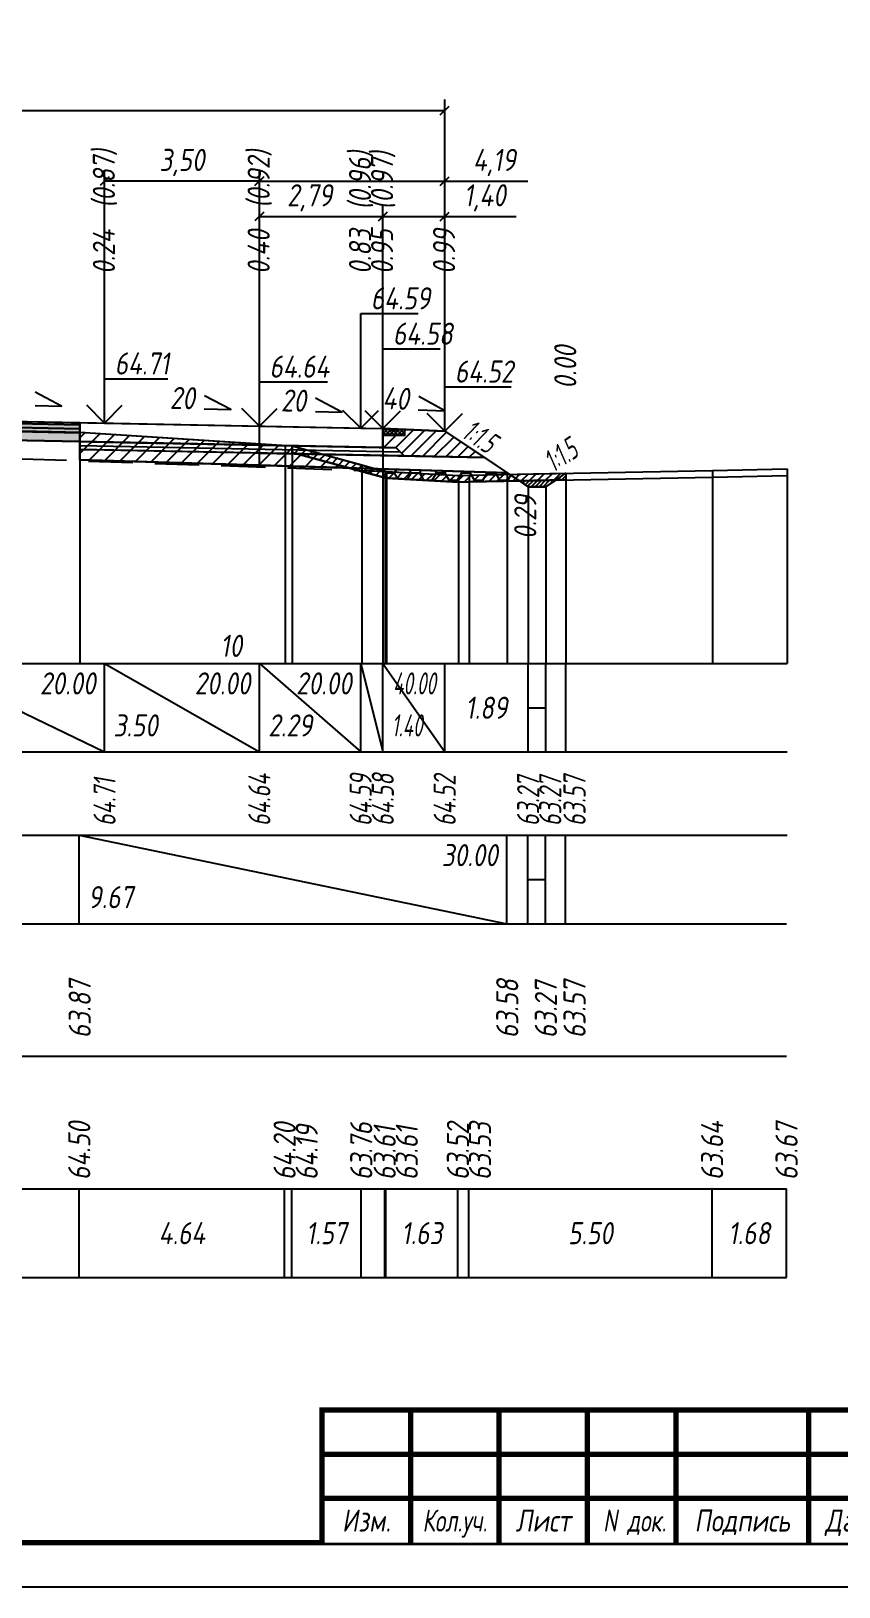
# Model space of a CAD drawing. Extents: x -717 to 1451, y -133302 to 233.
# Drawn here: x 167.1 to 258.4, y -42430.4 to -42254.5 of the extents above; entities that cross this region are included whole.
import ezdxf
from ezdxf.enums import TextEntityAlignment as Align

# ---------------------------------------------------------------- set-up
doc = ezdxf.new("R2010")
doc.units = 0
doc.linetypes.add('штриховая', pattern=[0.75, 0.5, -0.25])
for name, color, linetype in [('Зарамочное оформление', 7, 'Continuous'), ('Интерполированный поперечник', 2, 'Continuous'), ('Код_510', 7, 'Continuous'), ('Код_514', 1, 'Continuous'), ('Код_516', 1, 'Continuous'), ('Контур_0', 7, 'Continuous'), ('Контур_2521', 7, 'Continuous'), ('Контур_2564', 7, 'Continuous'), ('Контур_2660', 7, 'Continuous'), ('Контур_2665', 7, 'Continuous'), ('Контур_400', 7, 'Continuous'), ('Контур_508', 7, 'Continuous'), ('Контур_512', 7, 'Continuous'), ('Контур_513', 7, 'Continuous'), ('Контур_818', 7, 'Continuous'), ('Красный поперечник', 1, 'Continuous'), ('Объём_2501', 7, 'Continuous'), ('Объём_2564', 7, 'Continuous'), ('Объём_2650', 7, 'Continuous'), ('Объём_2660', 7, 'Continuous'), ('Объём_2661', 7, 'Continuous'), ('Объём_2663', 7, 'Continuous'), ('Объём_2664', 7, 'Continuous'), ('Объём_2665', 7, 'Continuous'), ('Объём_2666', 7, 'Continuous'), ('Объём_2753', 7, 'Continuous'), ('Откосы', 7, 'Continuous'), ('Отметки покрытия', 7, 'Continuous'), ('Рабочие отметки', 7, 'Continuous'), ('Рабочие отметки доп.', 7, 'Continuous'), ('Слои выравнивания', 7, 'Continuous'), ('Таблица', 7, 'Continuous'), ('Уклоны проезжей части', 7, 'Continuous'), ('Черный поперечник', 3, 'Continuous')]:
    doc.layers.add(name, color=color, linetype=linetype)
for name, color, linetype, true_color in [('Контур_2540', 2, 'Continuous', 0xffff00), ('Контур_2560', 2, 'Continuous', 0xffff00), ('Контур_2561', 7, 'Continuous', 0xff8040), ('Контур_2562', 3, 'Continuous', 0x00ff00), ('Контур_2563', 7, 'Continuous', 0xff8000), ('Контур_2570', 7, 'Continuous', 0x80ff00), ('Контур_2725', 7, 'Continuous', 0x323232), ('Контур_2736', 4, 'Continuous', 0x00ffff), ('Контур_2737', 4, 'Continuous', 0x00ffff), ('Контур_2738', 4, 'Continuous', 0x00ffff), ('Контур_2739', 4, 'Continuous', 0x00ffff), ('Контур_2741', 4, 'Continuous', 0x00ffff), ('Контур_2742', 4, 'Continuous', 0x00ffff), ('Контур_2743', 4, 'Continuous', 0x00ffff), ('Контур_2744', 7, 'Continuous', 0xa4ffff), ('Контур_2745', 7, 'Continuous', 0xa4ffff), ('Контур_2747', 4, 'Continuous', 0x00ffff), ('Контур_2748', 4, 'Continuous', 0x00ffff), ('Контур_2749', 4, 'Continuous', 0x00ffff), ('Контур_2750', 4, 'Continuous', 0x00ffff), ('Контур_2751', 4, 'Continuous', 0x00ffff), ('Контур_2752', 4, 'Continuous', 0x00ffff), ('Контур_2760', 7, 'Continuous', 0x323232), ('Контур_2761', 7, 'Continuous', 0x323232), ('Контур_2762', 7, 'Continuous', 0x323232), ('Контур_2763', 7, 'Continuous', 0x323232), ('Контур_402', 7, 'Continuous', 0xff6464), ('Контур_703', 4, 'Continuous', 0x00ffff), ('Контур_705', 4, 'Continuous', 0x00ffff), ('Контур_707', 4, 'Continuous', 0x00ffff), ('Контур_720', 131, 'Continuous', 0xaaffff), ('Объём_2500', 7, 'Continuous', 0xc0c0c0), ('Объём_2520', 7, 'Continuous', 0x80ffff), ('Объём_2540', 2, 'Continuous', 0xffff00), ('Объём_2560', 2, 'Continuous', 0xffff00), ('Объём_2561', 7, 'Continuous', 0xff8040), ('Объём_2562', 3, 'Continuous', 0x00ff00), ('Объём_2563', 7, 'Continuous', 0xff8000), ('Объём_2570', 7, 'Continuous', 0x80ff00), ('Объём_2600', 7, 'Continuous', 0x808000), ('Объём_2620', 2, 'Continuous', 0xffff00), ('Объём_2746', 2, 'Continuous', 0xffff00)]:
    doc.layers.add(name, color=color, linetype=linetype, true_color=true_color)
doc.styles.get("Standard").update_dxf_attribs({"font": 'txt', "height": 2.5})
doc.styles.add('М', font='romand.shx', dxfattribs={"width": 0.8, "oblique": 10, "height": 2.5})
doc.dimstyles.new('ISO-25', dxfattribs={"dimtxt": 2.5, "dimasz": 2.5, "dimexe": 1.25, "dimexo": 0.625, "dimtad": 1, "dimtxsty": 'Standard', "dimcen": 2.5, "dimadec": 0, "dimazin": 0, "dimtfac": 1, "dimtmove": 0, "dimatfit": 3, "dimfxl": 1, "dimarcsym": 0})

# ---------------------------------------------------------------- blocks, each defined once
blk = doc.blocks.new('_Oblique')
at = {"color": 0, "linetype": 'ByBlock', "lineweight": -2}
blk.add_line((-0.5, -0.5), (0.5, 0.5), dxfattribs=at)
blk = doc.blocks.new('*D986')
at = {"color": 0, "lineweight": -2, "transparency": 16777216}
for p, q in [((206.81, -42298.87), (206.81, -42274.2)), ((213.81, -42299.15), (213.81, -42274.2)), ((206.81, -42275.45), (213.81, -42275.45)), ((213.81, -42275.45), (221.89, -42275.45))]:
    blk.add_line(p, q, dxfattribs=at)
at = {"layer": 'Defpoints', "color": 0, "transparency": 16777216}
for p in [(213.81, -42275.45), (206.81, -42299.49), (213.81, -42299.77)]:
    blk.add_point(p, dxfattribs=at)
at = {"color": 0, "lineweight": -2, "transparency": 16777216, "rotation": 180}
blk.add_blockref('_Oblique', (206.81, -42275.45), dxfattribs=at)
at = {"color": 0, "lineweight": -2, "transparency": 16777216}
blk.add_blockref('_Oblique', (213.81, -42275.45), dxfattribs=at)
at = {"color": 0, "transparency": 16777216, "insert": (218.35, -42273.34), "char_height": 2.5, "width": 8.75, "attachment_point": 5, "style": 'М'}
blk.add_mtext('1,40', dxfattribs=at)
blk = doc.blocks.new('*D988')
at = {"color": 0, "lineweight": -2, "transparency": 16777216}
for p, q in [((192.86, -42298.59), (192.86, -42274.2)), ((206.81, -42298.87), (206.81, -42274.2)), ((192.86, -42275.45), (206.81, -42275.45))]:
    blk.add_line(p, q, dxfattribs=at)
at = {"layer": 'Defpoints', "color": 0, "transparency": 16777216}
for p in [(206.81, -42275.45), (192.86, -42299.21), (206.81, -42299.49)]:
    blk.add_point(p, dxfattribs=at)
at = {"color": 0, "lineweight": -2, "transparency": 16777216, "rotation": 180}
blk.add_blockref('_Oblique', (192.86, -42275.45), dxfattribs=at)
at = {"color": 0, "lineweight": -2, "transparency": 16777216}
blk.add_blockref('_Oblique', (206.81, -42275.45), dxfattribs=at)
at = {"color": 0, "transparency": 16777216, "insert": (198.55, -42273.34), "char_height": 2.5, "width": 10, "attachment_point": 5, "style": 'М'}
blk.add_mtext('2,79', dxfattribs=at)
blk = doc.blocks.new('*D990')
at = {"color": 0, "lineweight": -2, "transparency": 16777216}
for p, q in [((175.36, -42298.24), (175.36, -42270.2)), ((192.86, -42298.59), (192.86, -42270.2)), ((192.86, -42271.45), (175.36, -42271.45))]:
    blk.add_line(p, q, dxfattribs=at)
at = {"layer": 'Defpoints', "color": 0, "transparency": 16777216}
for p in [(175.36, -42271.45), (175.36, -42298.86), (192.86, -42299.21)]:
    blk.add_point(p, dxfattribs=at)
at = {"color": 0, "lineweight": -2, "transparency": 16777216, "rotation": 180}
blk.add_blockref('_Oblique', (175.36, -42271.45), dxfattribs=at)
at = {"color": 0, "lineweight": -2, "transparency": 16777216}
blk.add_blockref('_Oblique', (192.86, -42271.45), dxfattribs=at)
at = {"color": 0, "transparency": 16777216, "insert": (184.11, -42269.34), "char_height": 2.5, "width": 9.5833, "attachment_point": 5, "style": 'М'}
blk.add_mtext('3,50', dxfattribs=at)
blk = doc.blocks.new('*D991')
at = {"color": 0, "lineweight": -2, "transparency": 16777216}
for p, q in [((192.86, -42298.59), (192.86, -42270.2)), ((213.81, -42299.15), (213.81, -42270.2)), ((192.86, -42271.45), (213.81, -42271.45)), ((213.81, -42271.45), (223.2, -42271.45))]:
    blk.add_line(p, q, dxfattribs=at)
at = {"layer": 'Defpoints', "color": 0, "transparency": 16777216}
for p in [(192.86, -42271.45), (192.86, -42299.21), (213.81, -42299.77)]:
    blk.add_point(p, dxfattribs=at)
at = {"color": 0, "lineweight": -2, "transparency": 16777216, "rotation": 180}
blk.add_blockref('_Oblique', (192.86, -42271.45), dxfattribs=at)
at = {"color": 0, "lineweight": -2, "transparency": 16777216}
blk.add_blockref('_Oblique', (213.81, -42271.45), dxfattribs=at)
at = {"color": 0, "transparency": 16777216, "insert": (219.43, -42269.34), "char_height": 2.5, "width": 9.1667, "attachment_point": 5, "style": 'М'}
blk.add_mtext('4,19', dxfattribs=at)
blk = doc.blocks.new('*D993')
at = {"color": 0, "lineweight": -2, "transparency": 16777216}
for p, q in [((106.86, -42298.92), (106.86, -42262.2)), ((213.81, -42299.15), (213.81, -42262.2)), ((106.86, -42263.45), (213.81, -42263.45))]:
    blk.add_line(p, q, dxfattribs=at)
at = {"layer": 'Defpoints', "color": 0, "transparency": 16777216}
for p in [(213.81, -42263.45), (106.86, -42299.54), (213.81, -42299.77)]:
    blk.add_point(p, dxfattribs=at)
at = {"color": 0, "lineweight": -2, "transparency": 16777216, "rotation": 180}
blk.add_blockref('_Oblique', (106.86, -42263.45), dxfattribs=at)
at = {"color": 0, "lineweight": -2, "transparency": 16777216}
blk.add_blockref('_Oblique', (213.81, -42263.45), dxfattribs=at)
at = {"color": 0, "transparency": 16777216, "insert": (160.33, -42261.34), "char_height": 2.5, "width": 11.6667, "attachment_point": 5, "style": 'М'}
blk.add_mtext('21,39', dxfattribs=at)
blk = doc.blocks.new('Штамп')
at = {"linetype": 'Continuous'}
blk.add_wipeout([(199.95, -411.25), (384.95, -411.25), (384.95, -426.25), (199.95, -426.25)], dxfattribs=at).dxf.layer = 'Зарамочное оформление'
at = {"layer": 'Зарамочное оформление', "linetype": 'Continuous', "lineweight": -3, "const_width": 0.6, "flags": 128}
for points in [[(199.95, -426.25), (199.95, -411.25), (384.95, -411.25)], [(209.95, -411.25), (209.95, -426.25)], [(219.95, -411.25), (219.95, -426.25)], [(229.95, -411.25), (229.95, -426.25)], [(239.95, -411.25), (239.95, -426.25)], [(254.95, -411.25), (254.95, -426.25)], [(199.95, -416.25), (264.95, -416.25)], [(199.95, -421.25), (264.95, -421.25)]]:
    blk.add_lwpolyline(points, dxfattribs=at)
at = {"layer": 'Зарамочное оформление', "linetype": 'Continuous', "style": 'М', "oblique": 10}
for s, width, p in [('Изм.', 0.8, (204.95, -423.75)), ('Кол.уч.', 0.7, (214.95, -423.75)), ('Лист', 0.8, (224.95, -423.75)), ('N док.', 0.7, (235.28, -423.75)), ('Подпись', 0.8, (247.45, -423.75)), ('Дата', 0.8, (259.95, -423.75))]:
    blk.add_text(s, height=2.5, dxfattribs=dict(at, width=width)).set_placement(p, align=Align.MIDDLE_CENTER)
blk = doc.blocks.new('шифр')
blk.add_blockref('Штамп', (0, -42059))

msp = doc.modelspace()

# ---------------------------------------------------------------- hatches: boundary and pattern name
h = msp.add_hatch()
h.set_pattern_fill('ANSI37', color=256, scale=0.1)
h.set_pattern_definition([(45, (208.06036, -42299.68042), (-0.22451, 0.22451), []), (135, (208.06036, -42299.68042), (-0.22451, -0.22451), [])])
h.paths.add_polyline_path([(206.81, -42299.43), (206.81, -42300.183), (209.31, -42300.185), (209.31, -42299.53), (208.053, -42299.68)])
at = {"layer": 'Объём_2563'}
h = msp.add_hatch(dxfattribs=at)
h.set_pattern_fill('ANSI31', color=256, scale=0.3)
h.paths.add_polyline_path([(209.229, -42302.529), (208.31, -42301.61), (206.81, -42301.58), (206.81, -42300.185), (209.31, -42300.185), (209.31, -42299.53), (213.81, -42299.71), (218.31, -42302.71)])
at = {"layer": 'Объём_2570'}
h = msp.add_hatch(dxfattribs=at)
h.set_pattern_fill('ANSI31', color=256, scale=0.2)
h.paths.add_polyline_path([(227.517, -42305.235), (216.575, -42305.452), (215.355, -42305.482), (207.077, -42305.016), (196.571, -42302.129), (196.571, -42301.379), (207.077, -42304.266), (215.355, -42304.732), (216.575, -42304.702), (227.517, -42304.485)])
at = {"layer": 'Объём_2600'}
h = msp.add_hatch(dxfattribs=at)
h.set_pattern_fill('ANSI31', color=6, scale=0.4)
h.paths.add_polyline_path([(195.765, -42301.329), (196.571, -42301.379), (196.571, -42302.129), (202.96, -42303.887), (172.55, -42302.975), (172.55, -42299.822)])
h = msp.add_hatch(dxfattribs=at)
h.set_pattern_fill('HONEY', color=5, scale=0.3)
h.paths.add_polyline_path([(204.43, -42304.291), (202.96, -42303.887), (220.882, -42304.425), (222.254, -42305.34), (216.575, -42305.452), (215.355, -42305.482), (207.077, -42305.016)])
h = msp.add_hatch(dxfattribs=at)
h.set_pattern_fill('HONEY', color=5, scale=0.3)
h.paths.add_polyline_path([(226.357, -42305.258), (227.517, -42304.485), (227.517, -42305.235)])
at = {"layer": 'Объём_2620'}
h = msp.add_hatch(dxfattribs=at)
h.set_pattern_fill('ANSI31', color=2, scale=0.1)
h.paths.add_polyline_path([(225.245, -42306), (223.245, -42306), (222.254, -42305.34), (226.357, -42305.258)])
at = {"layer": 'Слои выравнивания'}
for color, points in [(2, [(154.606, -42298.386), (172.55, -42298.745), (172.55, -42298.995), (154.606, -42298.636)]), (3, [(154.606, -42298.636), (172.55, -42298.995), (172.55, -42299.445), (154.606, -42299.086)]), (4, [(154.606, -42299.086), (172.55, -42299.445), (172.55, -42299.895), (154.606, -42299.536)]), (5, [(154.606, -42299.536), (172.55, -42299.895), (172.55, -42300.895), (154.606, -42300.536)])]:
    msp.add_hatch(color=color, dxfattribs=at).paths.add_polyline_path(points)

# ---------------------------------------------------------------- linework, layer by layer
at = {"flags": 128}
msp.add_lwpolyline([(-30.054, -42430.421), (389.946, -42430.421), (389.946, -42133.421), (-30.054, -42133.421)], close=True, dxfattribs=at)
at = {"const_width": 0.6, "flags": 128}
msp.add_lwpolyline([(-10.054, -42425.421), (384.946, -42425.421), (384.946, -42138.421), (-10.054, -42138.421)], close=True, dxfattribs=at)
msp.add_lwpolyline([(206.81, -42299.43), (206.81, -42300.183), (209.31, -42300.185), (209.31, -42299.53), (208.053, -42299.68), (206.81, -42299.43)])
at = {"layer": 'Код_510'}
for p, q in [((172.495, -42395.421), (172.495, -42385.421)), ((195.711, -42395.421), (195.711, -42385.421)), ((196.517, -42395.421), (196.517, -42385.421)), ((204.376, -42395.421), (204.376, -42385.421)), ((207.023, -42395.421), (207.023, -42385.421)), ((207.157, -42395.421), (207.157, -42385.421)), ((215.301, -42395.421), (215.301, -42385.421)), ((216.521, -42395.421), (216.521, -42385.421)), ((244.045, -42395.421), (244.045, -42385.421)), ((252.462, -42395.421), (252.462, -42385.421))]:
    msp.add_line(p, q, dxfattribs=at)
at = {"layer": 'Код_514'}
for p, q in [((154.606, -42326), (175.356, -42336)), ((175.356, -42336), (175.356, -42326)), ((175.356, -42326), (192.856, -42336)), ((192.856, -42336), (192.856, -42326)), ((192.856, -42326), (204.31, -42336)), ((204.31, -42336), (204.31, -42326)), ((204.31, -42326), (206.81, -42336)), ((206.81, -42336), (206.81, -42326)), ((206.81, -42326), (213.81, -42336)), ((213.81, -42336), (213.81, -42326)), ((223.245, -42336), (223.245, -42326)), ((225.245, -42336), (225.245, -42326)), ((227.517, -42336), (227.517, -42326)), ((223.245, -42331), (225.245, -42331))]:
    msp.add_line(p, q, dxfattribs=at)
at = {"layer": 'Код_516'}
for p, q in [((172.495, -42355.421), (172.495, -42345.421)), ((172.495, -42345.421), (220.827, -42355.421)), ((220.827, -42355.421), (220.827, -42345.421)), ((223.19, -42355.421), (223.19, -42345.421)), ((225.19, -42355.421), (225.19, -42345.421)), ((227.462, -42355.421), (227.462, -42345.421)), ((223.19, -42350.421), (225.19, -42350.421))]:
    msp.add_line(p, q, dxfattribs=at)
at = {"layer": 'Контур_0', "flags": 128}
for points in [[(172.55, -42298.745), (206.81, -42299.43), (206.81, -42301.58), (172.55, -42300.895), (172.55, -42298.745), (172.55, -42298.745)], [(175.356, -42300.951), (208.31, -42301.61), (209.229, -42302.529), (172.55, -42301.795), (172.55, -42300.895), (175.356, -42300.951), (175.356, -42300.951)], [(213.81, -42299.71), (221.161, -42304.611), (221.161, -42304.611), (221.161, -42304.611), (221.161, -42304.611), (221.161, -42304.611), (221.161, -42304.611), (221.161, -42304.611), (221.161, -42304.611), (221.161, -42304.611), (221.161, -42304.611), (221.161, -42304.611), (221.161, -42304.611), (221.161, -42304.611), (221.161, -42304.611), (223.245, -42306)], [(213.81, -42299.71), (221.161, -42304.611), (221.161, -42304.611), (221.161, -42304.611), (221.161, -42304.611), (221.161, -42304.611), (221.161, -42304.611), (221.161, -42304.611), (221.161, -42304.611), (221.161, -42304.611), (221.161, -42304.611), (221.161, -42304.611), (221.161, -42304.611), (221.161, -42304.611), (221.161, -42304.611), (223.245, -42306), (225.245, -42306), (227.517, -42304.485), (227.517, -42304.485), (227.517, -42304.485), (227.517, -42304.485), (227.517, -42304.485), (227.517, -42304.485), (227.517, -42304.485), (227.517, -42304.485), (227.517, -42304.485), (227.517, -42304.485), (227.517, -42304.485), (227.517, -42304.485), (227.517, -42304.485)], [(206.81, -42301.58), (208.31, -42301.61), (209.229, -42302.529), (218.31, -42302.71)]]:
    msp.add_lwpolyline(points, dxfattribs=at)
at = {"layer": 'Контур_2521', "color": 250, "flags": 128}
msp.add_lwpolyline([(172.55, -42301.345), (208.77, -42302.07)], dxfattribs=at)
at = {"layer": 'Контур_2540', "flags": 128}
msp.add_lwpolyline([(175.356, -42301.851), (218.31, -42302.71), (220.882, -42304.425), (172.55, -42302.975), (172.55, -42301.795), (175.356, -42301.851), (175.356, -42301.851)], dxfattribs=at)
at = {"layer": 'Контур_2560', "flags": 128}
msp.add_lwpolyline([(206.81, -42299.43), (213.81, -42299.71), (213.81, -42299.71), (213.81, -42299.71)], dxfattribs=at)
at = {"layer": 'Контур_2561', "flags": 128}
msp.add_lwpolyline([(206.81, -42299.43), (206.81, -42299.43), (213.81, -42299.71), (213.81, -42299.71), (206.81, -42299.43)], dxfattribs=at)
at = {"layer": 'Контур_2562', "flags": 128}
msp.add_lwpolyline([(213.81, -42299.71), (213.81, -42299.71), (213.81, -42299.71), (213.81, -42299.71), (213.81, -42299.71)], dxfattribs=at)
at = {"layer": 'Контур_2563', "flags": 128}
msp.add_lwpolyline([(209.229, -42302.529), (208.31, -42301.61), (206.81, -42301.58), (206.81, -42299.43), (213.81, -42299.71), (218.31, -42302.71), (209.229, -42302.529), (209.229, -42302.529)], dxfattribs=at)
at = {"layer": 'Контур_2564', "flags": 128}
msp.add_lwpolyline([(206.81, -42299.43), (213.81, -42299.71)], dxfattribs=at)
at = {"layer": 'Контур_2570', "flags": 128}
msp.add_lwpolyline([(154.606, -42299.406), (172.55, -42299.822), (195.765, -42301.329), (196.571, -42301.379), (196.571, -42302.129), (204.43, -42304.291), (207.077, -42305.016), (207.077, -42305.016), (207.211, -42305.026), (215.355, -42305.482), (216.575, -42305.452), (244.099, -42304.907), (252.517, -42304.737)], dxfattribs=at)
at = {"layer": 'Контур_2660', "flags": 128}
msp.add_lwpolyline([(172.55, -42302.975), (220.882, -42304.425)], dxfattribs=at)
at = {"layer": 'Контур_2665', "flags": 128}
msp.add_lwpolyline([(213.81, -42299.71), (213.81, -42299.71)], dxfattribs=at)
at = {"layer": 'Контур_2725', "flags": 128}
msp.add_lwpolyline([(127.623, -42301.076), (128.055, -42301.067), (133.856, -42300.951), (149.808, -42300.632), (150.195, -42300.625), (154.606, -42300.536), (172.55, -42300.895)], dxfattribs=at)
at = {"layer": 'Контур_2736', "flags": 128}
for points in [[(213.81, -42299.71), (221.161, -42304.611)], [(221.161, -42304.611), (223.245, -42306)]]:
    msp.add_lwpolyline(points, dxfattribs=at)
at = {"layer": 'Контур_2737', "flags": 128}
msp.add_lwpolyline([(221.161, -42304.611), (221.161, -42304.611)], dxfattribs=at)
at = {"layer": 'Контур_2738', "flags": 128}
msp.add_lwpolyline([(221.161, -42304.611), (221.161, -42304.611)], dxfattribs=at)
at = {"layer": 'Контур_2739', "flags": 128}
msp.add_lwpolyline([(221.161, -42304.611), (221.161, -42304.611)], dxfattribs=at)
at = {"layer": 'Контур_2741', "flags": 128}
msp.add_lwpolyline([(227.517, -42304.485), (227.517, -42304.485)], dxfattribs=at)
at = {"layer": 'Контур_2742', "flags": 128}
msp.add_lwpolyline([(227.517, -42304.485), (227.517, -42304.485)], dxfattribs=at)
at = {"layer": 'Контур_2743', "flags": 128}
msp.add_lwpolyline([(227.517, -42304.485), (227.517, -42304.485)], dxfattribs=at)
at = {"layer": 'Контур_2744', "flags": 128}
msp.add_lwpolyline([(227.517, -42304.485), (227.517, -42304.485)], dxfattribs=at)
msp.add_lwpolyline([(227.517, -42304.485), (227.517, -42304.485)], dxfattribs=at)
msp.add_lwpolyline([(227.517, -42304.485), (227.517, -42304.485)], dxfattribs=at)
msp.add_lwpolyline([(227.517, -42304.485), (227.517, -42304.485)], dxfattribs=at)
msp.add_lwpolyline([(227.517, -42304.485), (227.517, -42304.485)], dxfattribs=at)
msp.add_lwpolyline([(227.517, -42304.485), (227.517, -42304.485)], dxfattribs=at)
at = {"layer": 'Контур_2745', "flags": 128}
msp.add_lwpolyline([(221.161, -42304.611), (221.161, -42304.611)], dxfattribs=at)
msp.add_lwpolyline([(221.161, -42304.611), (221.161, -42304.611)], dxfattribs=at)
msp.add_lwpolyline([(221.161, -42304.611), (221.161, -42304.611)], dxfattribs=at)
msp.add_lwpolyline([(221.161, -42304.611), (221.161, -42304.611)], dxfattribs=at)
msp.add_lwpolyline([(221.161, -42304.611), (221.161, -42304.611)], dxfattribs=at)
msp.add_lwpolyline([(221.161, -42304.611), (221.161, -42304.611)], dxfattribs=at)
at = {"layer": 'Контур_2747', "flags": 128}
msp.add_lwpolyline([(221.161, -42304.611), (221.161, -42304.611)], dxfattribs=at)
at = {"layer": 'Контур_2748', "flags": 128}
msp.add_lwpolyline([(221.161, -42304.611), (221.161, -42304.611)], dxfattribs=at)
at = {"layer": 'Контур_2749', "flags": 128}
msp.add_lwpolyline([(221.161, -42304.611), (221.161, -42304.611)], dxfattribs=at)
at = {"layer": 'Контур_2750', "flags": 128}
msp.add_lwpolyline([(227.517, -42304.485), (227.517, -42304.485)], dxfattribs=at)
at = {"layer": 'Контур_2751', "flags": 128}
msp.add_lwpolyline([(227.517, -42304.485), (227.517, -42304.485)], dxfattribs=at)
at = {"layer": 'Контур_2752', "flags": 128}
msp.add_lwpolyline([(227.517, -42304.485), (227.517, -42304.485)], dxfattribs=at)
at = {"layer": 'Контур_2760', "flags": 128}
msp.add_lwpolyline([(127.623, -42298.926), (128.055, -42298.917), (133.856, -42298.801), (149.808, -42298.482), (150.195, -42298.475), (154.606, -42298.386), (172.55, -42298.745)], dxfattribs=at)
at = {"layer": 'Контур_2761', "flags": 128}
msp.add_lwpolyline([(127.623, -42299.176), (128.055, -42299.167), (133.856, -42299.051), (149.808, -42298.732), (150.195, -42298.725), (154.606, -42298.636), (172.55, -42298.995)], dxfattribs=at)
at = {"layer": 'Контур_2762', "flags": 128}
msp.add_lwpolyline([(127.623, -42299.626), (128.055, -42299.617), (133.856, -42299.501), (149.808, -42299.182), (150.195, -42299.175), (154.606, -42299.086), (172.55, -42299.445)], dxfattribs=at)
at = {"layer": 'Контур_2763', "flags": 128}
msp.add_lwpolyline([(127.623, -42300.076), (128.055, -42300.067), (133.856, -42299.951), (149.808, -42299.632), (150.195, -42299.625), (154.606, -42299.536), (172.55, -42299.895)], dxfattribs=at)
at = {"layer": 'Контур_400', "flags": 128}
msp.add_lwpolyline([(154.606, -42298.386), (175.356, -42298.801), (192.856, -42299.151), (192.856, -42299.151), (192.856, -42299.151), (192.856, -42299.151), (204.31, -42299.38), (204.31, -42299.38), (206.81, -42299.43)], dxfattribs=at)
at = {"layer": 'Контур_402', "flags": 128}
msp.add_lwpolyline([(104, -42303.955), (127.623, -42303.246), (127.623, -42301.076), (154.606, -42300.536), (172.55, -42300.895), (172.55, -42302.975), (220.882, -42304.425)], dxfattribs=at)
at = {"layer": 'Контур_508', "flags": 128}
msp.add_lwpolyline([(104, -42303.955), (127.623, -42303.246), (127.623, -42301.076), (154.606, -42300.536), (172.55, -42300.895), (172.55, -42302.975), (220.882, -42304.425), (223.245, -42306), (225.245, -42306), (227.517, -42304.485)], dxfattribs=at)
at = {"layer": 'Контур_512', "flags": 128}
msp.add_lwpolyline([(172.55, -42302.975), (220.882, -42304.425), (223.245, -42306), (225.245, -42306), (227.517, -42304.485)], dxfattribs=at)
at = {"layer": 'Контур_513', "flags": 128}
msp.add_lwpolyline([(104, -42303.955), (127.623, -42303.246), (127.623, -42301.076), (154.606, -42300.536), (172.55, -42300.895), (172.55, -42302.975), (220.882, -42304.425), (223.245, -42306), (225.245, -42306), (227.517, -42304.485)], dxfattribs=at)
at = {"layer": 'Контур_703', "flags": 128}
msp.add_lwpolyline([(213.81, -42299.71), (221.161, -42304.611)], dxfattribs=at)
at = {"layer": 'Контур_705', "flags": 128}
msp.add_lwpolyline([(221.161, -42304.611), (221.161, -42304.611)], dxfattribs=at)
at = {"layer": 'Контур_707', "flags": 128}
msp.add_lwpolyline([(225.245, -42306), (227.517, -42304.485)], dxfattribs=at)
at = {"layer": 'Контур_720', "flags": 128}
msp.add_lwpolyline([(223.245, -42306), (225.245, -42306)], dxfattribs=at)
at = {"layer": 'Контур_818', "flags": 128}
msp.add_lwpolyline([(105, -42300.401), (127.623, -42299.801), (128.055, -42299.788), (149.808, -42299.293), (150.195, -42299.303), (154.606, -42299.406), (172.55, -42299.822), (195.765, -42301.329), (196.571, -42301.379), (196.571, -42302.129), (204.43, -42304.291), (207.077, -42305.016), (207.077, -42305.016), (207.211, -42305.026), (215.355, -42305.482), (216.575, -42305.452), (227.517, -42305.235)], dxfattribs=at)
at = {"layer": 'Красный поперечник'}
for p, q in [((154.606, -42298.386), (175.356, -42298.801)), ((175.356, -42298.801), (192.856, -42299.151)), ((192.856, -42299.151), (204.31, -42299.38)), ((204.31, -42299.38), (206.81, -42299.43)), ((206.81, -42299.43), (213.81, -42299.71)), ((213.81, -42299.71), (223.245, -42306)), ((172.55, -42302.975), (172.55, -42326)), ((220.882, -42304.425), (220.882, -42326)), ((225.245, -42306), (227.517, -42304.485)), ((227.517, -42304.485), (227.517, -42326)), ((223.245, -42306), (223.245, -42326)), ((223.245, -42306), (225.245, -42306)), ((225.245, -42306), (225.245, -42326))]:
    msp.add_line(p, q, dxfattribs=at)
at = {"layer": 'Объём_2500', "flags": 128}
for points in [[(172.55, -42298.745), (206.81, -42299.43), (206.81, -42301.58), (172.55, -42300.895), (172.55, -42298.745), (172.55, -42298.745)], [(192.856, -42299.151), (206.81, -42299.43), (206.81, -42301.58), (192.856, -42301.301), (192.856, -42299.151)]]:
    msp.add_lwpolyline(points, dxfattribs=at)
at = {"layer": 'Объём_2501', "flags": 128}
for points in [[(154.606, -42298.386), (175.356, -42298.801), (192.856, -42299.151), (192.856, -42299.151), (192.856, -42299.151), (192.856, -42299.151), (204.31, -42299.38), (204.31, -42299.38), (206.81, -42299.43)], [(192.856, -42299.151), (204.31, -42299.38), (204.31, -42299.38), (206.81, -42299.43)]]:
    msp.add_lwpolyline(points, dxfattribs=at)
at = {"layer": 'Объём_2520', "color": 250, "flags": 128}
for points in [[(175.356, -42300.951), (208.31, -42301.61), (209.229, -42302.529), (172.55, -42301.795), (172.55, -42300.895), (175.356, -42300.951), (175.356, -42300.951)], [(192.856, -42301.301), (208.31, -42301.61), (209.229, -42302.529), (192.856, -42302.201), (192.856, -42301.301)]]:
    msp.add_lwpolyline(points, dxfattribs=at)
at = {"layer": 'Объём_2540', "flags": 128}
for points in [[(175.356, -42301.851), (218.31, -42302.71), (220.882, -42304.425), (172.55, -42302.975), (172.55, -42301.795), (175.356, -42301.851), (175.356, -42301.851)], [(192.856, -42302.201), (218.31, -42302.71), (220.882, -42304.425), (192.856, -42303.584), (192.856, -42302.201)]]:
    msp.add_lwpolyline(points, dxfattribs=at)
at = {"layer": 'Объём_2560', "flags": 128}
msp.add_lwpolyline([(206.81, -42299.43), (213.81, -42299.71), (213.81, -42299.71), (213.81, -42299.71)], dxfattribs=at)
msp.add_lwpolyline([(206.81, -42299.43), (213.81, -42299.71), (213.81, -42299.71), (213.81, -42299.71)], dxfattribs=at)
at = {"layer": 'Объём_2561', "flags": 128}
msp.add_lwpolyline([(206.81, -42299.43), (206.81, -42299.43), (213.81, -42299.71), (213.81, -42299.71), (206.81, -42299.43)], dxfattribs=at)
msp.add_lwpolyline([(206.81, -42299.43), (206.81, -42299.43), (213.81, -42299.71), (213.81, -42299.71), (206.81, -42299.43)], dxfattribs=at)
at = {"layer": 'Объём_2562', "flags": 128}
msp.add_lwpolyline([(213.81, -42299.71), (213.81, -42299.71), (213.81, -42299.71), (213.81, -42299.71), (213.81, -42299.71)], dxfattribs=at)
msp.add_lwpolyline([(213.81, -42299.71), (213.81, -42299.71), (213.81, -42299.71), (213.81, -42299.71), (213.81, -42299.71)], dxfattribs=at)
at = {"layer": 'Объём_2563', "color": 250, "flags": 128}
for points in [[(209.229, -42302.529), (208.31, -42301.61), (206.81, -42301.58), (206.81, -42299.43), (213.81, -42299.71), (218.31, -42302.71), (209.229, -42302.529), (209.229, -42302.529)], [(209.229, -42302.529), (208.31, -42301.61), (206.81, -42301.58), (206.81, -42300.185), (209.31, -42300.185), (209.31, -42299.53), (213.81, -42299.71), (218.31, -42302.71), (209.229, -42302.529), (209.229, -42302.529)]]:
    msp.add_lwpolyline(points, dxfattribs=at)
at = {"layer": 'Объём_2564', "flags": 128}
msp.add_lwpolyline([(206.81, -42299.43), (213.81, -42299.71)], dxfattribs=at)
msp.add_lwpolyline([(206.81, -42299.43), (213.81, -42299.71)], dxfattribs=at)
at = {"layer": 'Объём_2570', "flags": 128}
msp.add_lwpolyline([(227.517, -42305.235), (216.575, -42305.452), (215.355, -42305.482), (207.077, -42305.016), (196.571, -42302.129), (196.571, -42301.379), (207.077, -42304.266), (215.355, -42304.732), (216.575, -42304.702), (227.517, -42304.485), (227.517, -42305.235), (227.517, -42305.235)], dxfattribs=at)
msp.add_lwpolyline([(227.517, -42305.235), (216.575, -42305.452), (215.355, -42305.482), (207.077, -42305.016), (196.571, -42302.129), (196.571, -42301.379), (207.077, -42304.266), (215.355, -42304.732), (216.575, -42304.702), (227.517, -42304.485), (227.517, -42305.235), (227.517, -42305.235)], dxfattribs=at)
at = {"layer": 'Объём_2600', "color": 5, "flags": 128}
for points in [[(204.43, -42304.291), (202.96, -42303.887), (220.882, -42304.425), (222.254, -42305.34), (216.575, -42305.452), (215.355, -42305.482), (207.077, -42305.016), (204.43, -42304.291), (204.43, -42304.291)], [(204.43, -42304.291), (202.96, -42303.887), (220.882, -42304.425), (222.254, -42305.34), (216.575, -42305.452), (215.355, -42305.482), (207.077, -42305.016), (204.43, -42304.291), (204.43, -42304.291)], [(226.357, -42305.258), (227.517, -42304.485), (227.517, -42305.235), (226.357, -42305.258), (226.357, -42305.258)], [(226.357, -42305.258), (227.517, -42304.485), (227.517, -42305.235), (226.357, -42305.258), (226.357, -42305.258)]]:
    msp.add_lwpolyline(points, dxfattribs=at)
at = {"layer": 'Объём_2620', "flags": 128}
msp.add_lwpolyline([(225.245, -42306), (223.245, -42306), (222.254, -42305.34), (226.357, -42305.258), (225.245, -42306), (225.245, -42306)], dxfattribs=at)
msp.add_lwpolyline([(225.245, -42306), (223.245, -42306), (222.254, -42305.34), (226.357, -42305.258), (225.245, -42306), (225.245, -42306)], dxfattribs=at)
at = {"layer": 'Объём_2650', "color": 6, "flags": 128}
for points in [[(195.765, -42301.329), (196.571, -42301.379), (196.571, -42302.129), (202.96, -42303.887), (172.55, -42302.975), (172.55, -42299.822), (195.765, -42301.329), (195.765, -42301.329)], [(192.856, -42301.14), (195.765, -42301.329), (195.765, -42301.329), (195.765, -42301.329), (196.571, -42301.379), (196.571, -42302.129), (202.96, -42303.887), (192.856, -42303.584), (192.856, -42301.14)]]:
    msp.add_lwpolyline(points, dxfattribs=at)
at = {"layer": 'Объём_2660', "flags": 128}
for points in [[(172.55, -42302.975), (220.882, -42304.425)], [(192.856, -42303.584), (220.882, -42304.425)]]:
    msp.add_lwpolyline(points, dxfattribs=at)
at = {"layer": 'Объём_2661', "flags": 128}
msp.add_lwpolyline([(213.81, -42299.71), (221.161, -42304.611)], dxfattribs=at)
msp.add_lwpolyline([(213.81, -42299.71), (221.161, -42304.611)], dxfattribs=at)
at = {"layer": 'Объём_2663', "flags": 128}
for points in [[(221.161, -42304.611), (223.245, -42306)], [(221.161, -42304.611), (223.245, -42306)], [(225.245, -42306), (227.517, -42304.485)], [(225.245, -42306), (227.517, -42304.485)]]:
    msp.add_lwpolyline(points, dxfattribs=at)
at = {"layer": 'Объём_2664', "flags": 128}
msp.add_lwpolyline([(223.245, -42306), (225.245, -42306)], dxfattribs=at)
msp.add_lwpolyline([(223.245, -42306), (225.245, -42306)], dxfattribs=at)
at = {"layer": 'Объём_2665', "flags": 128}
msp.add_lwpolyline([(213.81, -42299.71), (213.81, -42299.71)], dxfattribs=at)
msp.add_lwpolyline([(213.81, -42299.71), (213.81, -42299.71)], dxfattribs=at)
at = {"layer": 'Объём_2666', "flags": 128}
msp.add_lwpolyline([(213.81, -42299.71), (221.161, -42304.611)], dxfattribs=at)
msp.add_lwpolyline([(213.81, -42299.71), (221.161, -42304.611)], dxfattribs=at)
at = {"layer": 'Объём_2746', "flags": 128}
for points in [[(196.571, -42302.129), (202.96, -42303.887), (172.55, -42302.975), (172.55, -42299.822), (196.571, -42301.379), (196.571, -42302.129), (196.571, -42302.129)], [(192.856, -42301.139), (196.571, -42301.379), (196.571, -42302.129), (196.571, -42302.129), (196.571, -42302.129), (202.96, -42303.887), (192.856, -42303.584), (192.856, -42301.139)]]:
    msp.add_lwpolyline(points, dxfattribs=at)
at = {"layer": 'Объём_2753', "flags": 128}
msp.add_lwpolyline([(172.55, -42298.745), (172.55, -42298.745)], dxfattribs=at)
at = {"layer": 'Откосы', "color": 1, "flags": 128}
for points in [[(167.495, -42296.827), (170.494, -42296.887), (167.525, -42295.327)], [(186.62, -42297.21), (189.619, -42297.27), (186.65, -42295.71)], [(210.809, -42297.304), (213.806, -42297.424), (210.869, -42295.805)], [(199.185, -42297.499), (202.184, -42297.559), (199.215, -42295.999)]]:
    msp.add_lwpolyline(points, dxfattribs=at)
at = {"layer": 'Отметки покрытия', "color": 1}
for p, q in [((204.31, -42299.38), (204.31, -42286.43)), ((204.31, -42286.43), (210.81, -42286.43)), ((206.81, -42299.43), (206.81, -42290.43)), ((206.81, -42290.43), (213.31, -42290.43)), ((175.356, -42298.801), (175.356, -42293.801)), ((175.356, -42293.801), (182.506, -42293.801)), ((192.856, -42299.151), (192.856, -42294.151)), ((192.856, -42294.151), (200.556, -42294.151)), ((213.81, -42299.71), (213.81, -42294.71)), ((213.81, -42294.71), (221.31, -42294.71)), ((175.356, -42298.801), (173.356, -42296.801)), ((175.356, -42298.801), (177.356, -42296.801)), ((192.856, -42299.151), (190.856, -42297.151)), ((192.856, -42299.151), (194.856, -42297.151)), ((204.31, -42299.38), (202.31, -42297.38)), ((204.31, -42299.38), (206.31, -42297.38)), ((206.81, -42299.43), (204.81, -42297.43)), ((206.81, -42299.43), (208.81, -42297.43)), ((213.81, -42299.71), (211.81, -42297.71)), ((213.81, -42299.71), (215.81, -42297.71))]:
    msp.add_line(p, q, dxfattribs=at)
at = {"layer": 'Слои выравнивания'}
for p, q in [((172.55, -42298.745), (172.55, -42326)), ((206.81, -42299.43), (206.81, -42326))]:
    msp.add_line(p, q, dxfattribs=at)
at = {"layer": 'Слои выравнивания', "color": 2, "flags": 128}
msp.add_lwpolyline([(154.606, -42298.386), (172.55, -42298.745), (172.55, -42298.995), (154.606, -42298.636)], close=True, dxfattribs=at)
at = {"layer": 'Слои выравнивания', "color": 3, "flags": 128}
msp.add_lwpolyline([(154.606, -42298.636), (172.55, -42298.995), (172.55, -42299.445), (154.606, -42299.086)], close=True, dxfattribs=at)
at = {"layer": 'Слои выравнивания', "color": 4, "flags": 128}
msp.add_lwpolyline([(154.606, -42299.086), (172.55, -42299.445), (172.55, -42299.895), (154.606, -42299.536)], close=True, dxfattribs=at)
at = {"layer": 'Слои выравнивания', "color": 5, "flags": 128}
msp.add_lwpolyline([(154.606, -42299.536), (172.55, -42299.895), (172.55, -42300.895), (154.606, -42300.536)], close=True, dxfattribs=at)
at = {"layer": 'Таблица'}
for p, q in [((80, -42326), (252.517, -42326)), ((80, -42336), (252.517, -42336)), ((80, -42345.421), (252.517, -42345.421)), ((79.946, -42355.421), (252.462, -42355.421)), ((79.946, -42370.421), (252.462, -42370.421)), ((79.946, -42385.421), (252.462, -42385.421)), ((79.946, -42395.421), (252.462, -42395.421))]:
    msp.add_line(p, q, dxfattribs=at)
at = {"layer": 'Черный поперечник', "color": 7}
for p, q in [((172.55, -42299.822), (172.55, -42326)), ((195.765, -42301.329), (195.765, -42326)), ((196.571, -42301.379), (196.571, -42326)), ((204.43, -42303.541), (204.43, -42326)), ((207.077, -42304.266), (207.077, -42326)), ((207.211, -42304.276), (207.211, -42326)), ((215.355, -42304.732), (215.355, -42326)), ((216.575, -42304.702), (216.575, -42326)), ((244.099, -42304.157), (244.099, -42326)), ((252.517, -42303.987), (252.517, -42326))]:
    msp.add_line(p, q, dxfattribs=at)
at = {"layer": 'Черный поперечник', "flags": 128}
msp.add_lwpolyline([(80, -42300.458), (84.088, -42300.374), (91.097, -42300.236), (101.629, -42300.474), (101.789, -42300.488), (102.049, -42300.479), (127.623, -42299.801), (128.055, -42299.788), (149.808, -42299.293), (150.195, -42299.303), (154.606, -42299.406), (172.55, -42299.822), (195.765, -42301.329), (196.571, -42301.379), (204.43, -42303.541), (207.077, -42304.266), (207.211, -42304.276), (215.355, -42304.732), (216.575, -42304.702), (244.099, -42304.157), (252.517, -42303.987)], dxfattribs=at)

# ---------------------------------------------------------------- texts
at = {"layer": 'Код_510', "style": 'М', "oblique": 10, "width": 0.8}
for s, p in [('64.50', (172.495, -42384.421)), ('64.20', (195.711, -42384.421)), ('64.19', (198.211, -42384.421)), ('63.76', (204.376, -42384.421)), ('63.61', (207.023, -42384.421)), ('63.61', (209.523, -42384.421)), ('63.52', (215.301, -42384.421)), ('63.53', (217.801, -42384.421)), ('63.64', (244.045, -42384.421)), ('63.67', (252.462, -42384.421))]:
    msp.add_text(s, height=2.5, rotation=90, dxfattribs=at).set_placement(p, align=Align.MIDDLE_LEFT)
for s, p in [('4.64', (184.103, -42390.421)), ('1.57', (200.446, -42390.421)), ('1.63', (211.229, -42390.421)), ('5.50', (230.283, -42390.421)), ('1.68', (248.253, -42390.421))]:
    msp.add_text(s, height=2.5, dxfattribs=at).set_placement(p, align=Align.MIDDLE_CENTER)
at = {"layer": 'Код_514', "style": 'М', "oblique": 10}
for s, width, p in [('20.00', 0.8, (174.356, -42327)), ('20.00', 0.8, (191.856, -42327)), ('20.00', 0.8, (203.31, -42327)), ('40.00', 0.6, (212.81, -42327))]:
    msp.add_text(s, height=2.5, dxfattribs=dict(at, width=width)).set_placement(p, align=Align.TOP_RIGHT)
at = {"layer": 'Код_514', "style": 'М', "oblique": 10, "width": 0.8}
msp.add_text('1.89', height=2.5, dxfattribs=at).set_placement((218.528, -42331), align=Align.MIDDLE_CENTER)
at = {"layer": 'Код_514', "style": 'М', "oblique": 10}
for s, width, p in [('3.50', 0.8, (176.356, -42335)), ('2.29', 0.8, (193.856, -42335)), ('1.40', 0.6, (207.81, -42335))]:
    msp.add_text(s, height=2.5, dxfattribs=dict(at, width=width)).set_placement(p, align=Align.BOTTOM_LEFT)
at = {"layer": 'Код_514', "style": 'М', "oblique": 10, "width": 0.7}
for s, p in [('64.71', (175.356, -42344.382)), ('64.64', (192.856, -42344.382)), ('64.59', (204.31, -42344.382)), ('64.58', (206.81, -42344.382)), ('64.52', (213.81, -42344.382)), ('63.27', (223.245, -42344.382)), ('63.27', (225.745, -42344.382)), ('63.57', (228.488, -42344.382))]:
    msp.add_text(s, height=2.5, rotation=90, dxfattribs=at).set_placement(p, align=Align.MIDDLE_LEFT)
at = {"layer": 'Код_516', "style": 'М', "oblique": 10, "width": 0.8}
msp.add_text('30.00', height=2.5, dxfattribs=at).set_placement((219.827, -42346.421), align=Align.TOP_RIGHT)
msp.add_text('9.67', height=2.5, dxfattribs=at).set_placement((173.495, -42354.421), align=Align.BOTTOM_LEFT)
for s, p in [('63.87', (172.55, -42368.371)), ('63.58', (220.882, -42368.371)), ('63.27', (225.245, -42368.371)), ('63.57', (228.488, -42368.371))]:
    msp.add_text(s, height=2.5, rotation=90, dxfattribs=at).set_placement(p, align=Align.MIDDLE_LEFT)
at = {"layer": 'Отметки покрытия', "color": 1, "style": 'М', "oblique": 10, "width": 0.8}
for s, p in [('64.59', (205.451, -42286.699)), ('64.58', (207.951, -42290.699)), ('64.71', (176.497, -42294.07)), ('64.64', (193.997, -42294.42)), ('64.52', (214.951, -42294.979))]:
    msp.add_text(s, height=2.5, dxfattribs=at).set_placement(p, align=Align.BOTTOM_LEFT)
at = {"layer": 'Рабочие отметки', "color": 1, "style": 'М', "oblique": 10, "width": 0.8}
for s, p in [('0.24', (175.278, -42281.951)), ('0.40', (192.778, -42281.951)), ('0.83', (204.232, -42281.951)), ('0.95', (206.732, -42281.951)), ('0.99', (213.732, -42281.951)), ('0.00', (227.439, -42294.916))]:
    msp.add_text(s, height=2.5, rotation=90, dxfattribs=at).set_placement(p, align=Align.MIDDLE_LEFT)
msp.add_text('0.29', height=2.5, rotation=90, dxfattribs=at).set_placement((222.917, -42306.931), align=Align.MIDDLE_RIGHT)
at = {"layer": 'Рабочие отметки доп.', "color": 1, "style": 'М', "oblique": 10, "width": 0.8}
for s, p in [('(0.87)', (175.278, -42274.451)), ('(0.92)', (192.778, -42274.451)), ('(0.96)', (204.232, -42274.651)), ('(0.97)', (206.732, -42274.651))]:
    msp.add_text(s, height=2.5, rotation=90, dxfattribs=at).set_placement(p, align=Align.MIDDLE_LEFT)
at = {"layer": 'Слои выравнивания', "style": 'М', "oblique": 10, "width": 0.8}
msp.add_text('10', height=2.5, dxfattribs=at).set_placement((189.68, -42326), align=Align.BOTTOM_CENTER)
at = {"layer": 'Уклоны проезжей части', "color": 1, "style": 'М', "oblique": 10}
for s, rotation, width, p in [('20', 358.85423, 0.8, (184.126, -42297.977)), ('20', 358.85423, 0.8, (196.691, -42298.266)), ('40', 357.70938, 0.8, (208.217, -42298.02)), ('1:1.5', 326.30994, 0.6, (216.689, -42301.976)), ('1:1.5', 33.69007, 0.6, (228.032, -42304.082))]:
    msp.add_text(s, height=2.5, rotation=rotation, dxfattribs=dict(at, width=width)).set_placement(p, align=Align.BOTTOM_CENTER)

# ---------------------------------------------------------------- dimensions: what is measured, and where the dimension line sits
at = {"color": 5}
for base, p1, picture, middle in [((213.81, -42263.449), (106.856, -42299.544), '*D993', (160.333, -42261.336)), ((213.81, -42275.449), (206.81, -42299.493), '*D986', (218.351, -42273.336))]:
    dim = msp.add_linear_dim(base=base, p1=p1, p2=(213.81, -42299.773), angle=180, dimstyle='ISO-25', override={"dimasz": 1, "dimlfac": 0.2, "dimzin": 0, "dimtxsty": 'М', "dimblk1": 'Oblique', "dimblk2": 'Oblique', "dimsah": 1}, dxfattribs=at)
    dim.commit()
    dim.dimension.update_dxf_attribs({"geometry": picture, "text_midpoint": middle})
dim = msp.add_linear_dim(base=(175.356, -42271.449), p1=(192.856, -42299.214), p2=(175.356, -42298.864), dimstyle='ISO-25', override={"dimasz": 1, "dimlfac": 0.2, "dimzin": 0, "dimtxsty": 'М', "dimblk1": 'Oblique', "dimblk2": 'Oblique', "dimsah": 1}, dxfattribs=at)
dim.commit()
dim.dimension.update_dxf_attribs({"geometry": '*D990', "text_midpoint": (184.106, -42269.336)})
dim = msp.add_linear_dim(base=(192.856, -42271.449), p1=(213.81, -42299.773), p2=(192.856, -42299.214), dimstyle='ISO-25', override={"dimasz": 1, "dimlfac": 0.2, "dimzin": 0, "dimtxsty": 'М', "dimblk1": 'Oblique', "dimblk2": 'Oblique', "dimsah": 1}, dxfattribs=at)
dim.commit()
dim.dimension.update_dxf_attribs({"geometry": '*D991', "text_midpoint": (219.429, -42271.449), "dimtype": 160})
dim = msp.add_linear_dim(base=(206.81, -42275.449), p1=(192.856, -42299.214), p2=(206.81, -42299.493), angle=180, dimstyle='ISO-25', override={"dimasz": 1, "dimlfac": 0.2, "dimzin": 0, "dimtxsty": 'М', "dimblk1": 'Oblique', "dimblk2": 'Oblique', "dimsah": 1}, dxfattribs=at)
dim.commit()
dim.dimension.update_dxf_attribs({"geometry": '*D988', "text_midpoint": (198.554, -42275.449), "dimtype": 160})

# ---------------------------------------------------------------- next in the draw order: block references
msp.add_blockref('шифр', (0, 59.829))

# ---------------------------------------------------------------- next in the draw order: linework, layer by layer
at = {"layer": 'Интерполированный поперечник', "linetype": 'штриховая', "ltscale": 10, "flags": 128}
msp.add_lwpolyline([(91.097, -42300.236), (207.077, -42304.266)], dxfattribs=at)

doc.saveas('drawing.dxf')
